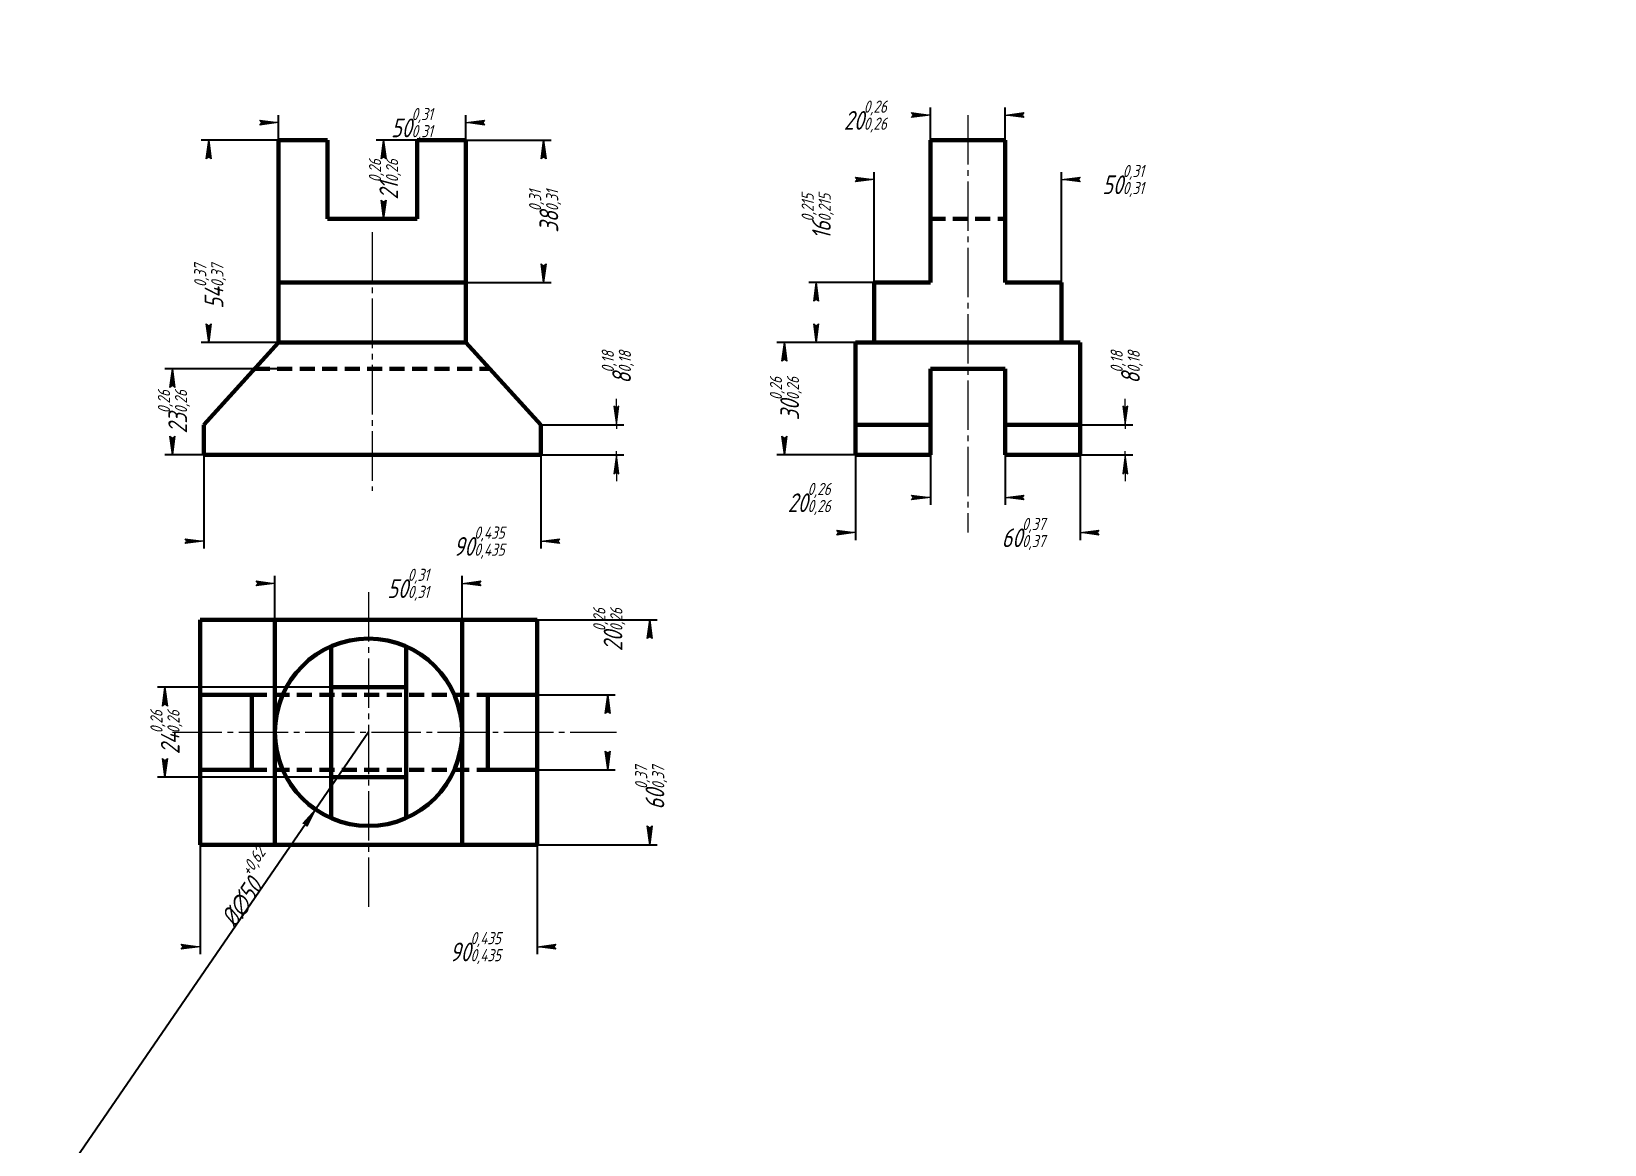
# Model space of a CAD drawing. Header units: millimetres. Extents: x 0 to 420, y 0 to 297.
import ezdxf

# ---------------------------------------------------------------- set-up
doc = ezdxf.new("R2010")
doc.units = ezdxf.units.MM
for name, pattern in [('K5LT_AXLED', [17.69999980926514, 13.19999980926514, -1.5, 1.5, -1.5]), ('K5LT_BASIC', [0]), ('K5LT_DASHED', [6, 4, -2]), ('K5LT_DASHED_REINFORCED', [6, 4, -2]), ('K5LT_THIN', [0])]:
    doc.linetypes.add(name, pattern=pattern)
doc.styles.add('KDIMTEXTSTYLE', font='GOST_AU.SHX', dxfattribs={"width": 0.96, "oblique": 15, "height": 5})
doc.dimstyles.new('KDIMSTYLE (1.00)', dxfattribs={"dimtxt": 5, "dimasz": 1, "dimexe": 2, "dimexo": 0, "dimgap": 1, "dimtad": 1, "dimtxsty": 'KDIMTEXTSTYLE', "dimsah": 1, "dimcen": 0, "dimdle": 1, "dimadec": 0, "dimazin": 0, "dimtfac": 0.667, "dimtmove": 0, "dimatfit": 3, "dimfxl": 1, "dimtvp": 1, "dimtolj": 1, "dimtzin": 0, "dimarcsym": 0})

# ---------------------------------------------------------------- blocks, each defined once
blk = doc.blocks.new('KDIMARROW_01')
blk.add_hatch(color=0).paths.add_polyline_path([(-5, -0.6582624912261956), (0, 0), (-5, 0.658262491226197), (-4.5, 5.51091059616309e-16)])
at = {"color": 0, "linetype": 'K5LT_THIN', "lineweight": 18}
for p, q in [((-4.5, 5.51091059616309e-16), (-5, 0.658262491226197)), ((-5, 0.658262491226197), (0, 0)), ((0, 0), (-5, -0.6582624912261956)), ((-5, -0.6582624912261956), (-4.5, 5.51091059616309e-16)), ((0, 0), (-1, 0))]:
    blk.add_line(p, q, dxfattribs=at)
blk = doc.blocks.new('KDIMARROW_02')
blk.add_hatch(color=0).paths.add_polyline_path([(4.5, -5.51091059616309e-16), (5, 0.6582624912261956), (0, 0), (5, -0.658262491226197)])
at = {"color": 0, "linetype": 'K5LT_THIN', "lineweight": 18}
for p, q in [((0, 0), (-1, 0)), ((5, 0.6582624912261956), (0, 0)), ((0, 0), (5, -0.658262491226197)), ((0, 0), (7, -8.572527594031472e-16)), ((4.5, -5.51091059616309e-16), (5, 0.6582624912261956)), ((5, -0.658262491226197), (4.5, -5.51091059616309e-16))]:
    blk.add_line(p, q, dxfattribs=at)

msp = doc.modelspace()

# ---------------------------------------------------------------- linework, layer by layer
at = {"color": 30, "linetype": 'K5LT_AXLED', "lineweight": 18, "true_color": 0xff8000}
for p, q in [((250, 274.6782286362007), (250, 163.2964582443237)), ((91, 243.4078707284751), (91, 174.4078707284751)), ((90, 147.4185149975744), (90, 63.41851499757442)), ((37.64372600007914, 110), (156.1706567861856, 110))]:
    msp.add_line(p, q, dxfattribs=at)
at = {"color": 150, "linetype": 'K5LT_BASIC', "lineweight": 60, "true_color": 0x0080ff}
for p, q in [((66, 214), (66.00000000000001, 268)), ((79, 268), (66.00000000000001, 268)), ((79, 268), (79, 247)), ((103, 247), (103, 268)), ((116, 268), (103, 268)), ((116, 268), (116, 214)), ((240, 268), (240, 230)), ((240, 268), (260, 268)), ((260, 268), (260, 230)), ((79, 247), (103, 247)), ((66, 230), (116, 230)), ((225, 230), (225, 214)), ((225, 230), (240, 230)), ((260, 230), (275, 230)), ((275, 230), (275, 214)), ((46, 192), (66, 214)), ((116, 214), (66, 214)), ((116, 214), (136, 192)), ((220, 214), (280, 214)), ((220, 184), (220, 214)), ((280, 184), (280, 214)), ((240, 207), (260, 207)), ((240, 192), (240, 207)), ((260, 192), (260, 207)), ((46, 192), (46, 184)), ((136, 184), (136, 192)), ((220, 192), (240, 192)), ((240, 192), (240, 184)), ((260, 192), (280, 192)), ((260, 192), (260, 184)), ((136, 184), (46, 184)), ((220, 184), (240, 184)), ((260, 184), (280, 184)), ((45, 140), (45, 80)), ((45, 140), (135, 140)), ((65, 140), (65, 80)), ((115, 140), (115, 80)), ((135, 140), (135, 80)), ((80, 132.9128784747792), (80, 87.0871215252208)), ((100, 132.9128784747792), (100, 87.0871215252208)), ((80, 122), (100, 122)), ((58.87289978319046, 120), (45, 120)), ((58.87289978319046, 120), (58.87289978319046, 100)), ((121.8159136564863, 120), (121.8159136564863, 100)), ((121.8159136564863, 120), (135, 120)), ((58.87289978319046, 100), (45, 100)), ((80, 98), (100, 98)), ((121.8159136564863, 100), (135, 100)), ((45, 80), (135, 80))]:
    msp.add_line(p, q, dxfattribs=at)
at = {"color": 150, "linetype": 'K5LT_DASHED_REINFORCED', "lineweight": 60, "true_color": 0x0080ff}
for p, q in [((240, 247), (260, 247)), ((59.63636363636364, 207), (122.3636363636364, 207)), ((58.87289978319046, 120), (121.8159136564863, 120)), ((58.87289978319046, 100), (121.8159136564863, 100))]:
    msp.add_line(p, q, dxfattribs=at)
at = {"color": 7, "linetype": 'K5LT_DASHED', "lineweight": 18}
msp.add_line((59.63636363636364, 207), (122.3636363636364, 207), dxfattribs=at)
at = {"color": 150, "linetype": 'K5LT_BASIC', "lineweight": 60, "true_color": 0x0080ff}
msp.add_circle((90, 110), 25, dxfattribs=at)

# ---------------------------------------------------------------- dimensions: what is measured, and where the dimension line sits
at = {"color": 7}
for base, p1, p2, location, override in [((240, 274.6782286362007), (260, 268), (240, 268), (222.6311464309692, 274.6782286362007), {"dimexo": 0, "dimpost": '\\H5.0;\\W0.965;\\Q15;<>\\H0.65x;\\S0,26^0,26;\\H1.5x;', "dimblk1": 'KDIMARROW_01', "dimblk2": 'KDIMARROW_01', "dimse1": 0, "dimse2": 0, "dimclrt": 7, "dimtolj": 1}), ((66.00000000000001, 272.6782286362007), (116, 268), (66.00000000000001, 268), (101.5571880340576, 272.6782286362007), {"dimexo": 0, "dimpost": '\\H5.0;\\W0.965;\\Q15;<>\\H0.65x;\\S0,31^0,31;\\H1.5x;', "dimblk1": 'KDIMARROW_01', "dimblk2": 'KDIMARROW_01', "dimse1": 0, "dimse2": 0, "dimclrt": 7, "dimtolj": 1}), ((225, 257.5), (275, 230), (225, 230), (291.4428119659424, 257.5), {"dimexo": 0, "dimpost": '\\H5.0;\\W0.965;\\Q15;<>\\H0.65x;\\S0,31^0,31;\\H1.5x;', "dimblk1": 'KDIMARROW_01', "dimblk2": 'KDIMARROW_01', "dimse1": 0, "dimse2": 0, "dimclrt": 7, "dimtolj": 1}), ((46, 161), (136, 184), (46, 184), (119.5066680908203, 161), {"dimexo": 0, "dimpost": '\\H5.0;\\W0.965;\\Q15;<>\\H0.65x;\\S0,435^0,435;\\H1.5x;', "dimblk1": 'KDIMARROW_01', "dimblk2": 'KDIMARROW_01', "dimse1": 0, "dimse2": 0, "dimclrt": 7, "dimtolj": 1}), ((240, 172.6482291221619), (260, 184), (240, 184), (207.6311464309692, 172.6482291221619), {"dimexo": 0, "dimpost": '\\H5.0;\\W0.965;\\Q15;<>\\H0.65x;\\S0,26^0,26;\\H1.5x;', "dimblk1": 'KDIMARROW_01', "dimblk2": 'KDIMARROW_01', "dimse1": 0, "dimse2": 0, "dimclrt": 7, "dimtolj": 1}), ((220, 163.2964582443237), (280, 184), (220, 184), (264.8295841217041, 163.2964582443237), {"dimexo": 0, "dimpost": '\\H5.0;\\W0.965;\\Q15;<>\\H0.65x;\\S0,37^0,37;\\H1.5x;', "dimblk1": 'KDIMARROW_01', "dimblk2": 'KDIMARROW_01', "dimse1": 0, "dimse2": 0, "dimclrt": 7, "dimtolj": 1}), ((65, 149.7377071380615), (115, 140), (65, 140), (100.5571880340576, 149.7377071380615), {"dimexo": 0, "dimpost": '\\H5.0;\\W0.965;\\Q15;<>\\H0.65x;\\S0,31^0,31;\\H1.5x;', "dimblk1": 'KDIMARROW_01', "dimblk2": 'KDIMARROW_01', "dimse1": 0, "dimse2": 0, "dimclrt": 7, "dimtolj": 1}), ((45, 52.78990230370795), (135, 80), (45, 80), (118.5066680908203, 52.78990230370795), {"dimexo": 0, "dimpost": '\\H5.0;\\W0.965;\\Q15;<>\\H0.65x;\\S0,435^0,435;\\H1.5x;', "dimblk1": 'KDIMARROW_01', "dimblk2": 'KDIMARROW_01', "dimse1": 0, "dimse2": 0, "dimclrt": 7, "dimtolj": 1})]:
    msp.add_linear_dim(base=base, p1=p1, p2=p2, location=location, dimstyle='KDIMSTYLE (1.00)', override=override, dxfattribs=at).render()
for base, p1, p2, location, override in [((47.33718721914551, 268), (66, 214), (66.00000000000001, 268), (47.3371872191455, 228.9719791412354), {"dimexo": 0, "dimpost": '\\H5.0;\\W0.965;\\Q15;<>\\H0.65x;\\S0,37^0,37;\\H1.5x;', "dimblk1": 'KDIMARROW_01', "dimblk2": 'KDIMARROW_01', "dimse1": 0, "dimse2": 0, "dimclrt": 7, "dimtolj": 1}), ((94.00458505479023, 268), (103, 247), (103, 268), (94.00458505479023, 257.5), {"dimexo": 0, "dimpost": '\\H5.0;\\W0.965;\\Q15;<>\\H0.65x;\\S0,26^0,26;\\H1.5x;', "dimblk1": 'KDIMARROW_01', "dimblk2": 'KDIMARROW_01', "dimse1": 0, "dimse2": 0, "dimclrt": 7, "dimtolj": 1}), ((136.7486175856684, 268), (116, 230), (116, 268), (136.7486175856684, 249), {"dimexo": 0, "dimpost": '\\H5.0;\\W0.965;\\Q15;<>\\H0.65x;\\S0,31^0,31;\\H1.5x;', "dimblk1": 'KDIMARROW_01', "dimblk2": 'KDIMARROW_01', "dimse1": 0, "dimse2": 0, "dimclrt": 7, "dimtolj": 1}), ((209.5182902125451, 230), (225, 214), (225, 230), (209.5182902125451, 247.5934362030029), {"dimexo": 0, "dimpost": '\\H5.0;\\W0.965;\\Q15;<>\\H0.65x;\\S0,215^0,215;\\H1.5x;', "dimblk1": 'KDIMARROW_01', "dimblk2": 'KDIMARROW_01', "dimse1": 0, "dimse2": 0, "dimclrt": 7, "dimtolj": 1}), ((156.1706567861856, 192), (136, 184), (136, 192), (156.1706567861856, 207.3583326721191), {"dimexo": 0, "dimpost": '\\H5.0;\\W0.965;\\Q15;<>\\H0.65x;\\S0,18^0,18;\\H1.5x;', "dimblk1": 'KDIMARROW_02', "dimblk2": 'KDIMARROW_02', "dimse1": 0, "dimse2": 0, "dimclrt": 7, "dimtolj": 1}), ((292.0256238611098, 192), (280, 184), (280, 192), (292.0256238611098, 207.3583326721191), {"dimexo": 0, "dimpost": '\\H5.0;\\W0.965;\\Q15;<>\\H0.65x;\\S0,18^0,18;\\H1.5x;', "dimblk1": 'KDIMARROW_02', "dimblk2": 'KDIMARROW_02', "dimse1": 0, "dimse2": 0, "dimclrt": 7, "dimtolj": 1}), ((201.0365804250902, 214), (220, 184), (220, 214), (201.0365804250902, 199), {"dimexo": 0, "dimpost": '\\H5.0;\\W0.965;\\Q15;<>\\H0.65x;\\S0,26^0,26;\\H1.5x;', "dimblk1": 'KDIMARROW_01', "dimblk2": 'KDIMARROW_01', "dimse1": 0, "dimse2": 0, "dimclrt": 7, "dimtolj": 1}), ((37.64372600007915, 207), (66, 184), (66, 207), (37.64372600007914, 195.5), {"dimexo": 0, "dimpost": '\\H5.0;\\W0.965;\\Q15;<>\\H0.65x;\\S0,26^0,26;\\H1.5x;', "dimblk1": 'KDIMARROW_01', "dimblk2": 'KDIMARROW_01', "dimse1": 0, "dimse2": 0, "dimclrt": 7, "dimtolj": 1}), ((153.8741985418619, 120), (135, 100), (135, 120), (153.8741985418619, 137.3688535690308), {"dimexo": 0, "dimpost": '\\H5.0;\\W0.965;\\Q15;<>\\H0.65x;\\S0,26^0,26;\\H1.5x;', "dimblk1": 'KDIMARROW_01', "dimblk2": 'KDIMARROW_01', "dimse1": 0, "dimse2": 0, "dimclrt": 7, "dimtolj": 1}), ((165.0624742088867, 140), (135, 80), (135, 140), (165.0624742088867, 95.1704158782959), {"dimexo": 0, "dimpost": '\\H5.0;\\W0.965;\\Q15;<>\\H0.65x;\\S0,37^0,37;\\H1.5x;', "dimblk1": 'KDIMARROW_01', "dimblk2": 'KDIMARROW_01', "dimse1": 0, "dimse2": 0, "dimclrt": 7, "dimtolj": 1}), ((35.64372600007915, 122), (80, 98), (80, 122), (35.64372600007915, 110), {"dimexo": 0, "dimpost": '\\H5.0;\\W0.965;\\Q15;<>\\H0.65x;\\S0,26^0,26;\\H1.5x;', "dimblk1": 'KDIMARROW_01', "dimblk2": 'KDIMARROW_01', "dimse1": 0, "dimse2": 0, "dimclrt": 7, "dimtolj": 1})]:
    msp.add_linear_dim(base=base, p1=p1, p2=p2, angle=90, location=location, dimstyle='KDIMSTYLE (1.00)', override=override, dxfattribs=at).render()
msp.add_diameter_dim(center=(90.00000000000003, 110), radius=25.00000000000001, location=(60.17099382430683, 66.5682936577463), dimstyle='KDIMSTYLE (1.00)', override={"dimpost": '\\H5.0;\\W0.965;\\Q15;∅<>\\H0.65x;\\S+0,62^;\\H1.5x;', "dimblk1": 'KDIMARROW_01', "dimblk2": 'KDIMARROW_01', "dimclrt": 7, "dimatfit": 2, "dimtolj": 1}, dxfattribs=at).render()

doc.saveas('drawing.dxf')
